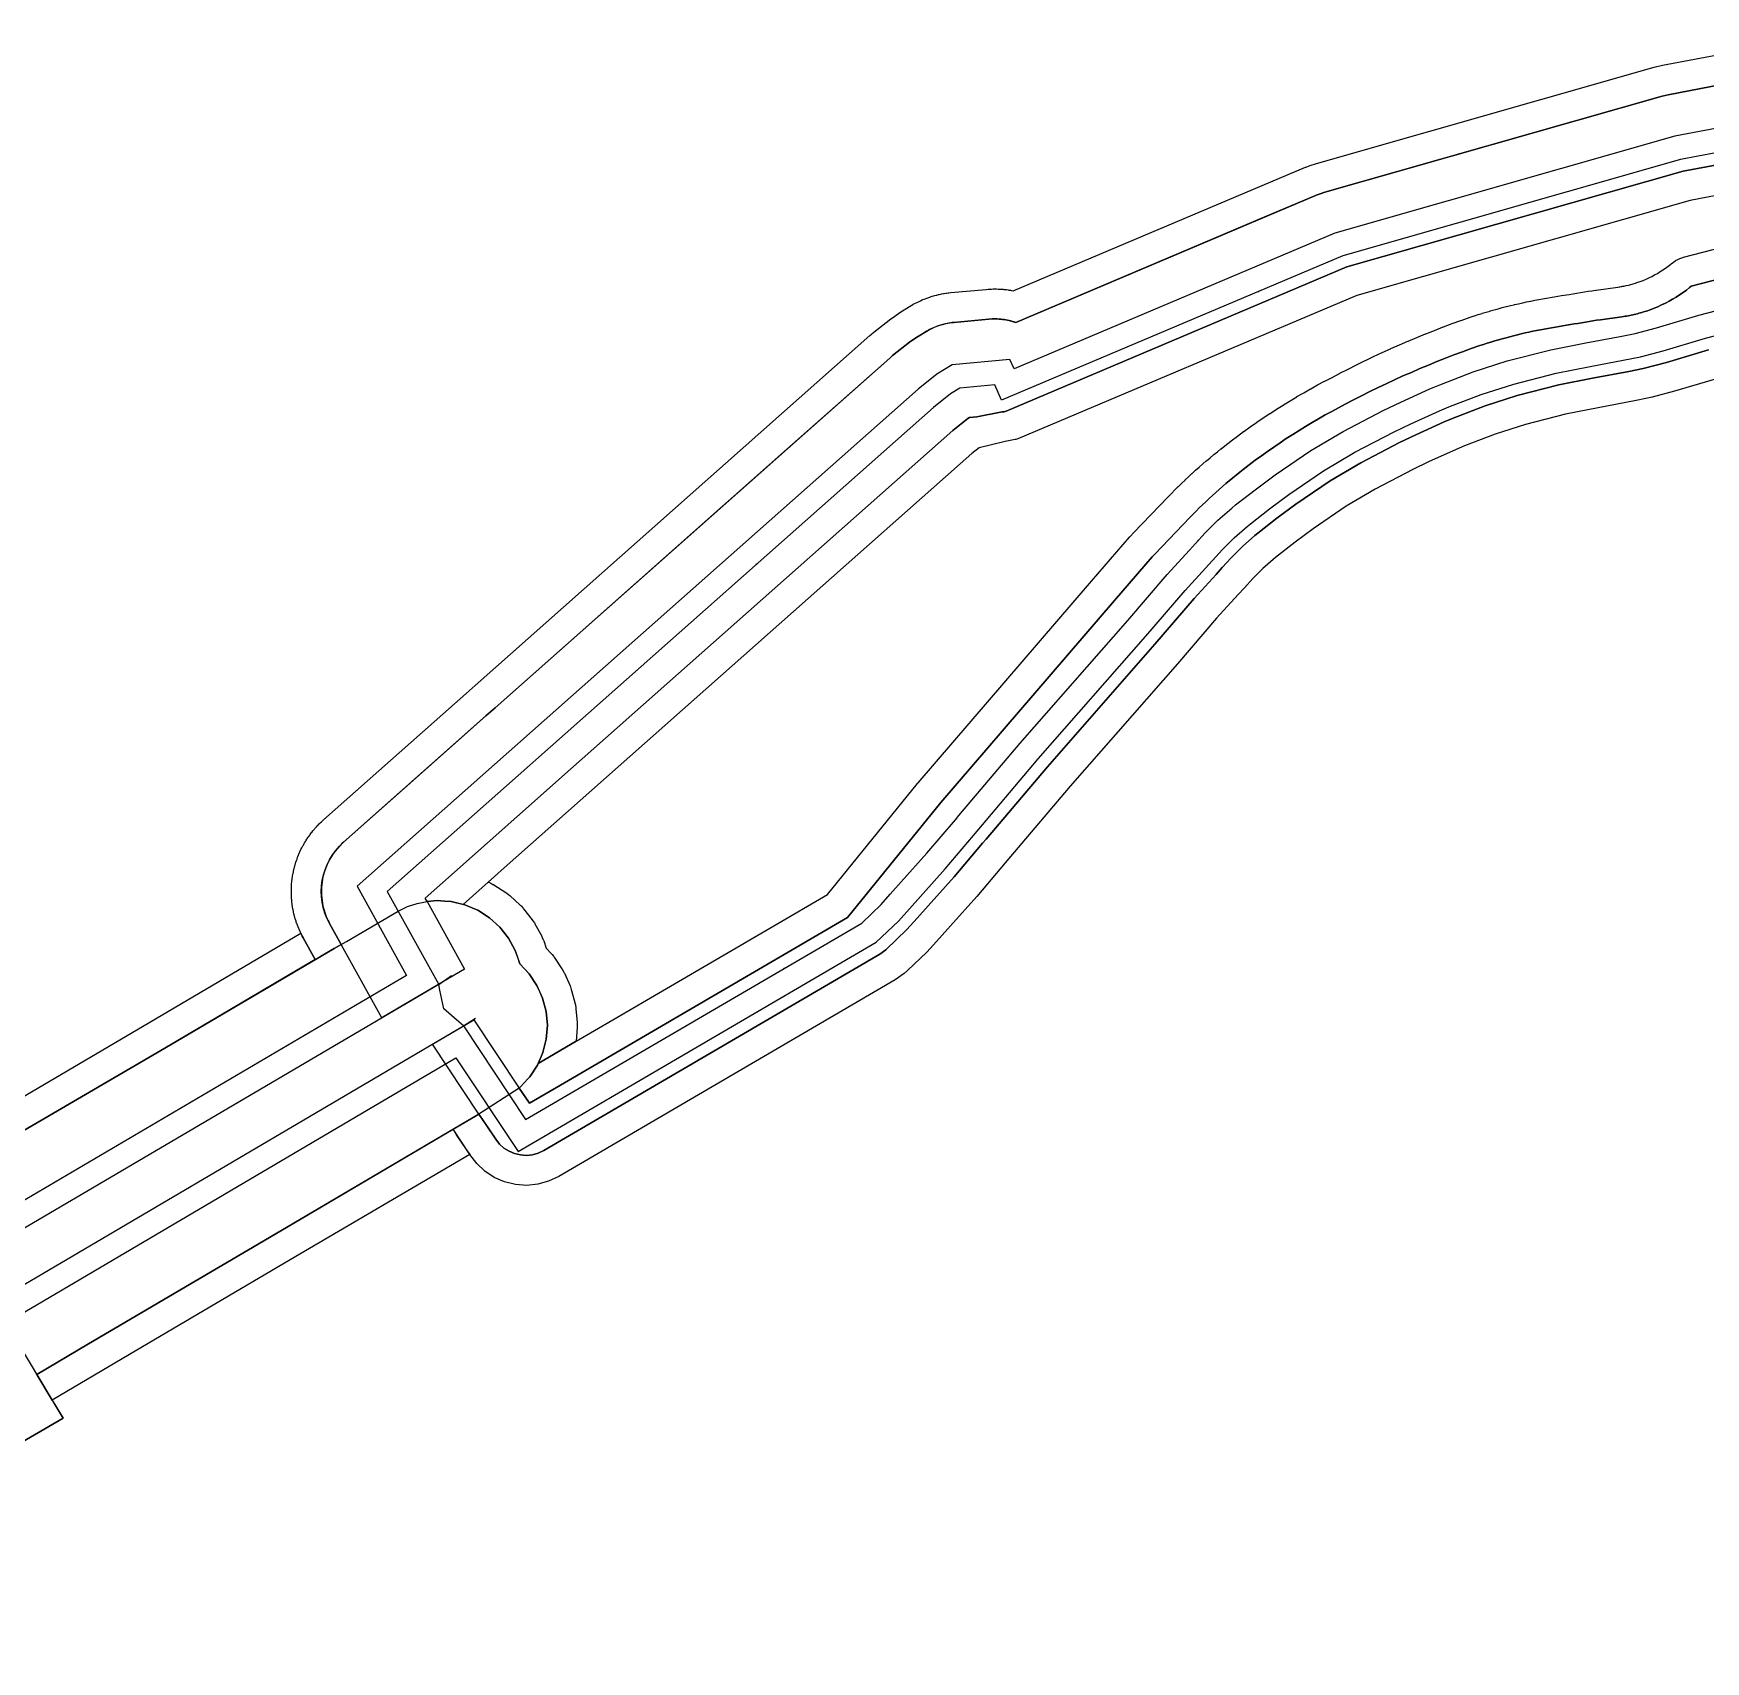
# Model space of a CAD drawing. Header units: inches. Extents: x 87989 to 118156, y 435697 to 451526.
# Drawn here: x 91481.1 to 91759.9, y 439199 to 439470.5 of the extents above; entities that cross this region are included whole.
import ezdxf

# ---------------------------------------------------------------- set-up
doc = ezdxf.new("R2010")
doc.units = ezdxf.units.IN
doc.header["$MEASUREMENT"] = 0
for name, color, linetype, true_color in [('As_waterkering_BWK', 7, 'Continuous', 0x7b8981), ('Beschermingszone_BWK', 7, 'Continuous', 0xcf890d), ('Grens_bebouwingsvrije_zone_BWK', 7, 'Continuous', 0x6789ae), ('Kernzone_BWK', 7, 'Continuous', 0xcb89af), ('Kunstwerken_BWK', 7, 'Continuous', 0xc78952), ('Referentiepunten_BWK', 7, 'Continuous', 0x178980)]:
    doc.layers.add(name, color=color, linetype=linetype, true_color=true_color)

msp = doc.modelspace()

# ---------------------------------------------------------------- linework, layer by layer
at = {"layer": 'As_waterkering_BWK'}
for points in [[(91931.4476, 439468.9353), (91921.4878, 439469.1383), (91918.3961, 439469.2763), (91892.6066, 439469.8485), (91872.5025, 439470.4592), (91871.4436, 439470.4339), (91866.3624, 439466.3294), (91826.61, 439460.54), (91765.04, 439451.185), (91764.4909, 439451.1024), (91755.6537, 439449.4248), (91699.38, 439433.4), (91642.48, 439409.33), (91641.372, 439411.851), (91635.5268, 439411.3075), (91633.9615, 439410.338), (91631.127, 439408.0974), (91565.3318, 439349.77), (91563.8114, 439348.4222), (91540.0647, 439327.3708), (91548.6327, 439311.8642)], [(91552.7518, 439304.9867), (91563.1342, 439289.3708), (91619.1681, 439322.113), (91622.3906, 439325.2122), (91623.9162, 439326.9226), (91625.7466, 439328.9746), (91630.0378, 439333.7853), (91634.7757, 439339.3478), (91635.3754, 439340.031), (91645.5692, 439352.0978), (91663.5266, 439372.5538), (91670.0894, 439380.2153), (91673.8028, 439384.2902), (91674.8311, 439385.4186), (91676.4286, 439387.1716), (91678.5396, 439389.2865), (91680.8535, 439391.3123), (91681.4897, 439391.8284), (91684.751, 439394.3794), (91688.0744, 439396.831), (91694.0281, 439400.8893), (91699.4313, 439404.1009), (91706.1294, 439407.6007), (91709.0293, 439408.9935), (91713.8782, 439411.1676), (91715.5416, 439411.878), (91721.106, 439414.0227), (91726.7734, 439415.8367), (91734.0768, 439417.7257), (91739.8785, 439418.8414), (91745.9179, 439419.9998), (91748.1096, 439420.4198), (91751.6866, 439421.3852), (91758.7523, 439423.476), (91770.5352, 439426.5425)]]:
    msp.add_lwpolyline(points, dxfattribs=at)
msp.add_polyline3d([(91475.7396, 439259.6328, 0), (91552.7518, 439304.9867, 0), (91551.5929, 439305.9754, 0), (91549.51, 439307.82, 0), (91548.8264, 439310.9009, 0), (91548.6327, 439311.8642, 0), (91471.5477, 439266.5351, 0)], dxfattribs=at)
at = {"layer": 'Beschermingszone_BWK'}
msp.add_lwpolyline([(91769.2754, 439431.3828), (91757.4668, 439428.3086), (91757.1953, 439428.1016), (91756.6602, 439427.6641), (91756.0996, 439427.2656), (91755.5371, 439426.8633), (91754.9531, 439426.4961), (91754.3672, 439426.1289), (91753.7617, 439425.8008), (91753.1563, 439425.4687), (91752.5332, 439425.1797), (91751.9102, 439424.8867), (91751.2734, 439424.6328), (91750.6387, 439424.3828), (91749.9902, 439424.1719), (91749.7422, 439424.0859), (91749.4922, 439424.0078), (91749.2422, 439423.9297), (91748.9922, 439423.8555), (91748.7402, 439423.7852), (91748.4863, 439423.7188), (91748.2324, 439423.6523), (91747.9785, 439423.5938), (91747.7227, 439423.5313), (91747.4668, 439423.4766), (91747.2109, 439423.4258), (91746.9531, 439423.375), (91746.6953, 439423.3281), (91746.4375, 439423.2852), (91746.1797, 439423.2461), (91745.9199, 439423.2109), (91742.3203, 439422.7188), (91741.6934, 439422.6211), (91741.0684, 439422.5234), (91740.4414, 439422.4219), (91739.8164, 439422.3203), (91739.1914, 439422.2188), (91738.5645, 439422.1172), (91737.9395, 439422.0156), (91737.3145, 439421.9102), (91736.6895, 439421.8047), (91736.0645, 439421.6953), (91735.4395, 439421.5898), (91734.8164, 439421.4805), (91734.1914, 439421.3711), (91733.5684, 439421.2617), (91732.9434, 439421.1523), (91732.3203, 439421.0391), (91731.6797, 439420.918), (91731.0391, 439420.7852), (91730.4004, 439420.6523), (91729.7637, 439420.5078), (91729.127, 439420.3633), (91728.4922, 439420.2109), (91727.8574, 439420.0547), (91727.2246, 439419.8906), (91726.5938, 439419.7266), (91725.9648, 439419.5508), (91725.3359, 439419.375), (91724.709, 439419.1875), (91724.082, 439419), (91723.4609, 439418.8047), (91722.8398, 439418.6094), (91722.2207, 439418.3984), (91720.7734, 439417.8984), (91719.3398, 439417.3711), (91717.9023, 439416.8437), (91716.4766, 439416.2852), (91715.0508, 439415.7266), (91713.6348, 439415.1445), (91712.2188, 439414.5586), (91710.8145, 439413.9453), (91709.4102, 439413.3359), (91708.0195, 439412.6953), (91706.627, 439412.0547), (91705.248, 439411.3906), (91703.8691, 439410.7227), (91702.5059, 439410.0313), (91701.1406, 439409.3398), (91699.7891, 439408.6211), (91698.666, 439408.043), (91697.5566, 439407.4414), (91696.4453, 439406.8359), (91695.3477, 439406.207), (91694.252, 439405.5781), (91693.1699, 439404.9219), (91692.0879, 439404.2656), (91691.0215, 439403.5859), (91689.9551, 439402.9023), (91688.9063, 439402.1953), (91687.8555, 439401.4883), (91686.8242, 439400.7578), (91685.793, 439400.0273), (91684.7793, 439399.2734), (91683.7656, 439398.5195), (91682.7695, 439397.7383), (91682.1797, 439397.2813), (91681.5977, 439396.8125), (91681.0156, 439396.3438), (91680.4414, 439395.8633), (91679.8672, 439395.3828), (91679.3027, 439394.8906), (91678.7363, 439394.4023), (91678.1816, 439393.8984), (91677.623, 439393.3984), (91677.0762, 439392.8906), (91676.5293, 439392.3789), (91675.9922, 439391.8594), (91675.4531, 439391.3398), (91674.9258, 439390.8086), (91674.3984, 439390.2773), (91673.8809, 439389.7383), (91668.0723, 439383.6914), (91667.5801, 439383.1797), (91661.2891, 439375.8711), (91632.3418, 439342.2187), (91616.793, 439323.043), (91568.9512, 439295.0859), (91563.7539, 439292.0508), (91562.0586, 439294.6016), (91562.2949, 439294.7852), (91563.5215, 439296.125), (91563.8516, 439296.4844), (91565.1035, 439298.4219), (91565.2243, 439298.7001), (91571.5605, 439302.4023), (91577.683, 439305.9797), (91613.4844, 439326.8984), (91628.459, 439345.3672), (91628.4824, 439345.3945), (91628.5293, 439345.4492), (91628.5527, 439345.4766), (91657.5, 439379.1328), (91663.7969, 439386.4492), (91663.8359, 439386.4922), (91663.9277, 439386.5938), (91663.9746, 439386.6445), (91664.4668, 439387.1563), (91670.2754, 439393.2031), (91670.8105, 439393.7617), (91670.8418, 439393.793), (91671.3848, 439394.3398), (91671.9297, 439394.8867), (91671.9609, 439394.918), (91672.5156, 439395.4531), (91673.0703, 439395.9883), (91673.1035, 439396.0195), (91673.668, 439396.5469), (91674.2305, 439397.0703), (91674.2637, 439397.1016), (91674.8359, 439397.6172), (91675.4102, 439398.1328), (91675.4395, 439398.1602), (91676.0254, 439398.668), (91676.6035, 439399.1719), (91676.6426, 439399.2031), (91677.2344, 439399.6992), (91677.8223, 439400.1914), (91677.8574, 439400.2188), (91678.459, 439400.7031), (91679.0566, 439401.1875), (91679.0938, 439401.2148), (91679.6973, 439401.6836), (91680.7188, 439402.4805), (91680.7559, 439402.5117), (91681.793, 439403.2852), (91682.8301, 439404.0547), (91682.877, 439404.0898), (91683.9336, 439404.8398), (91684.9922, 439405.5859), (91685.041, 439405.6211), (91686.1152, 439406.3438), (91687.1914, 439407.0703), (91687.2363, 439407.0977), (91688.3281, 439407.7969), (91689.4219, 439408.4961), (91689.4707, 439408.5273), (91690.5781, 439409.1992), (91691.6855, 439409.8672), (91691.7324, 439409.8984), (91692.8594, 439410.543), (91693.9824, 439411.1875), (91694.0313, 439411.2148), (91695.1699, 439411.8359), (91696.3086, 439412.4531), (91696.3574, 439412.4766), (91697.4727, 439413.0508), (91698.8145, 439413.7656), (91698.8574, 439413.7852), (91700.2441, 439414.4922), (91701.6309, 439415.1953), (91701.6641, 439415.2109), (91704.4746, 439416.5664), (91704.5176, 439416.5898), (91705.9316, 439417.2383), (91707.3457, 439417.8867), (91707.3906, 439417.9063), (91708.8164, 439418.5313), (91710.2441, 439419.1523), (91710.2871, 439419.168), (91711.7266, 439419.7656), (91713.1641, 439420.3594), (91713.207, 439420.375), (91714.6563, 439420.9414), (91716.1074, 439421.5078), (91716.1543, 439421.5273), (91717.6113, 439422.0625), (91719.0684, 439422.5977), (91719.1133, 439422.6133), (91720.6074, 439423.1328), (91721.2676, 439423.3555), (91721.3086, 439423.3672), (91721.9551, 439423.5742), (91722.5996, 439423.7773), (91722.6328, 439423.7852), (91723.2813, 439423.9805), (91723.9316, 439424.1719), (91723.9688, 439424.1836), (91724.6172, 439424.3633), (91725.2676, 439424.5469), (91725.3008, 439424.5547), (91725.9609, 439424.7305), (91726.6133, 439424.8984), (91726.6523, 439424.9102), (91727.3086, 439425.0703), (91727.9648, 439425.2266), (91728.0039, 439425.2383), (91728.6602, 439425.3867), (91729.3223, 439425.5352), (91729.3652, 439425.543), (91730.0254, 439425.6797), (91730.6816, 439425.8164), (91730.7129, 439425.8242), (91731.4102, 439425.957), (91732.0645, 439426.0742), (91732.6953, 439426.1875), (91733.3281, 439426.2969), (91733.959, 439426.4063), (91734.5918, 439426.5156), (91735.8535, 439426.7344), (91737.1191, 439426.9453), (91737.752, 439427.0508), (91738.3828, 439427.1523), (91739.0156, 439427.2578), (91739.6484, 439427.3594), (91740.2832, 439427.4609), (91740.918, 439427.5625), (91741.5723, 439427.6641), (91741.6211, 439427.6719), (91745.25, 439428.1641), (91745.4434, 439428.1914), (91745.6445, 439428.2227), (91745.8457, 439428.2539), (91746.0313, 439428.2891), (91746.2363, 439428.3281), (91746.4375, 439428.3711), (91746.6348, 439428.4141), (91747.0293, 439428.5039), (91747.2168, 439428.5547), (91747.416, 439428.6055), (91747.6074, 439428.6602), (91747.8008, 439428.7188), (91748.1934, 439428.8398), (91748.3926, 439428.9062), (91748.416, 439428.9141), (91748.9375, 439429.0859), (91749.4316, 439429.2813), (91749.9277, 439429.4805), (91750.4141, 439429.707), (91750.8984, 439429.9336), (91751.3691, 439430.1914), (91751.8418, 439430.4492), (91752.2988, 439430.7344), (91752.7539, 439431.0195), (91753.1895, 439431.332), (91753.6289, 439431.6445), (91754.0449, 439431.9844), (91754.0742, 439432.0078), (91754.1348, 439432.0547), (91754.1602, 439432.0742), (91754.4375, 439432.2852), (91754.5664, 439432.3789), (91754.8457, 439432.5625), (91754.9766, 439432.6445), (91755.127, 439432.7227), (91755.4297, 439432.8711), (91755.5684, 439432.9336), (91755.7285, 439432.9922), (91756.0488, 439433.0977), (91756.1992, 439433.1445), (91768.0156, 439436.2188)], dxfattribs=at)
msp.add_lwpolyline([(91528.063, 439316.0094), (91502.9937, 439301.2677), (91472.4864, 439283.4491), (91464.8928, 439278.397), (91462.3181, 439283.1506), (91472.8329, 439289.3333), (91500.4592, 439305.5778), (91525.664, 439320.3991), (91525.6997, 439320.3255), (91525.8303, 439320.0652), (91525.8913, 439319.9476), (91526.0446, 439319.6617)], close=True, dxfattribs=at)
for points in [[(91762.5101, 439461.9224, 0), (91753.6022, 439460.2318, 0), (91753.1216, 439460.118, 0), (91752.6411, 439460.0042, 0), (91708.4878, 439447.4309, 0), (91696.3674, 439443.9794, 0), (91695.6178, 439443.7366, 0), (91695.0944, 439443.5308, 0), (91685.2143, 439439.3513, 0), (91644.8319, 439422.2686, 0), (91644.5622, 439422.3576, 0), (91644.291, 439422.4392, 0), (91644.2882, 439422.4399, 0), (91644.0161, 439422.5139, 0), (91643.7435, 439422.5803, 0), (91643.7402, 439422.5811, 0), (91643.7369, 439422.5818, 0), (91643.4631, 439422.6408, 0), (91643.1864, 439422.6927, 0), (91643.1834, 439422.6933, 0), (91643.1804, 439422.6938, 0), (91642.9029, 439422.7382, 0), (91642.6243, 439422.7753, 0), (91642.6214, 439422.7757, 0), (91642.6185, 439422.776, 0), (91642.3389, 439422.8056, 0), (91641.7722, 439422.8429, 0), (91641.4882, 439422.8502, 0), (91640.9203, 439422.8421, 0), (91640.3536, 439422.8038, 0), (91634.5084, 439422.2603, 0), (91634.2308, 439422.2309, 0), (91634.2278, 439422.2306, 0), (91634.2248, 439422.2302, 0), (91633.3917, 439422.0983, 0), (91633.1168, 439422.0403, 0), (91633.1132, 439422.0394, 0), (91632.8442, 439421.9754, 0), (91632.841, 439421.9746, 0), (91632.8378, 439421.9738, 0), (91632.3011, 439421.8239, 0), (91632.2974, 439421.8228, 0), (91632.2937, 439421.8216, 0), (91631.7636, 439421.6438, 0), (91631.7597, 439421.6423, 0), (91631.4984, 439421.5433, 0), (91631.2391, 439421.4374, 0), (91631.2363, 439421.4362, 0), (91630.9787, 439421.3232, 0), (91630.471, 439421.0768, 0), (91630.2246, 439420.9453, 0), (91630.222, 439420.9439, 0), (91630.2194, 439420.9424, 0), (91629.9765, 439420.8046, 0), (91629.7347, 439420.6591, 0), (91628.9988, 439420.2033, 0), (91628.1694, 439419.6896, 0), (91627.1401, 439418.9675, 0), (91624.3056, 439416.7269, 0), (91624.0563, 439416.5239, 0), (91623.83, 439416.3287, 0), (91606.6703, 439401.1166, 0), (91597.8474, 439393.2951, 0), (91595.9671, 439391.6282, 0), (91572.1942, 439370.5536, 0), (91558.0349, 439358.0014, 0), (91556.5145, 439356.6536, 0), (91554.9587, 439355.2744, 0), (91544.3584, 439345.8773, 0), (91532.7677, 439335.6021, 0), (91532.5523, 439335.406, 0), (91532.1376, 439334.9972, 0), (91531.3764, 439334.1172, 0), (91531.3744, 439334.1147, 0), (91531.2003, 439333.8841, 0), (91531.031, 439333.6472, 0), (91530.489, 439332.7843, 0), (91530.0291, 439331.875, 0), (91529.6354, 439330.8677, 0), (91529.3428, 439329.8266, 0), (91529.2495, 439329.3789, 0), (91529.0875, 439328.0792, 0), (91529.0811, 439326.7694, 0), (91529.3334, 439324.9547, 0), (91529.8837, 439323.2071, 0), (91530.0449, 439322.8316, 0), (91530.1686, 439322.5679, 0), (91530.2977, 439322.3106, 0), (91530.2992, 439322.3076, 0), (91530.3008, 439322.3047, 0), (91530.4367, 439322.0509, 0), (91532.3747, 439318.5441, 0), (91531.1907, 439317.8481, 0), (91528.9264, 439316.5171, 0), (91528.0631, 439316.0091, 0), (91526.0446, 439319.6617, 0), (91525.8913, 439319.9476, 0), (91525.8303, 439320.0652, 0), (91525.6997, 439320.3255, 0), (91525.6419, 439320.4446, 0), (91525.5182, 439320.7082, 0), (91525.4636, 439320.8288, 0), (91525.3469, 439321.0956, 0), (91525.2955, 439321.2176, 0), (91525.186, 439321.4875, 0), (91525.1378, 439321.6108, 0), (91525.0267, 439321.9071, 0), (91524.9906, 439322.0079, 0), (91524.8954, 439322.2832, 0), (91524.8539, 439322.4089, 0), (91524.7661, 439322.6866, 0), (91524.7278, 439322.8133, 0), (91524.6474, 439323.0932, 0), (91524.6126, 439323.2209, 0), (91524.5396, 439323.5029, 0), (91524.5081, 439323.6314, 0), (91524.4426, 439323.9152, 0), (91524.4146, 439324.0446, 0), (91524.3566, 439324.33, 0), (91524.3323, 439324.4584, 0), (91524.2816, 439324.7469, 0), (91524.2605, 439324.8776, 0), (91524.2177, 439325.1656, 0), (91524.2, 439325.2968, 0), (91524.1649, 439325.5859, 0), (91524.1506, 439325.7176, 0), (91524.1232, 439326.0075, 0), (91524.1125, 439326.1394, 0), (91524.0927, 439326.43, 0), (91524.0854, 439326.5622, 0), (91524.0734, 439326.8531, 0), (91524.0696, 439326.9855, 0), (91524.0653, 439327.2767, 0), (91524.0649, 439327.3803, 0), (91524.0684, 439327.7003, 0), (91524.0717, 439327.8326, 0), (91524.0827, 439328.1236, 0), (91524.0895, 439328.2558, 0), (91524.1082, 439328.5464, 0), (91524.1185, 439328.6784, 0), (91524.145, 439328.9684, 0), (91524.1587, 439329.1001, 0), (91524.1928, 439329.3893, 0), (91524.2101, 439329.5206, 0), (91524.2518, 439329.8088, 0), (91524.2725, 439329.9396, 0), (91524.3237, 439330.2369, 0), (91524.3461, 439330.3567, 0), (91524.403, 439330.6423, 0), (91524.4306, 439330.7718, 0), (91524.4951, 439331.0558, 0), (91524.5262, 439331.1845, 0), (91524.5981, 439331.4667, 0), (91524.6326, 439331.5945, 0), (91524.712, 439331.8747, 0), (91524.7498, 439332.0016, 0), (91524.8366, 439332.2795, 0), (91524.8777, 439332.4054, 0), (91524.9719, 439332.681, 0), (91525.0106, 439332.7902, 0), (91525.1178, 439333.0787, 0), (91525.1655, 439333.2021, 0), (91525.2741, 439333.4723, 0), (91525.3251, 439333.5945, 0), (91525.4408, 439333.8618, 0), (91525.495, 439333.9825, 0), (91525.6178, 439334.2466, 0), (91525.6752, 439334.3659, 0), (91525.8049, 439334.6267, 0), (91525.8654, 439334.7444, 0), (91526.0019, 439335.0016, 0), (91526.0656, 439335.1177, 0), (91526.2202, 439335.3909, 0), (91526.2755, 439335.4856, 0), (91526.4255, 439335.7353, 0), (91526.4952, 439335.8478, 0), (91526.6517, 439336.0934, 0), (91526.7244, 439336.2041, 0), (91526.8874, 439336.4454, 0), (91526.9629, 439336.5541, 0), (91527.1322, 439336.7911, 0), (91527.2106, 439336.8978, 0), (91527.3861, 439337.1301, 0), (91527.4673, 439337.2347, 0), (91527.6489, 439337.4624, 0), (91527.7301, 439337.5614, 0), (91527.9204, 439337.7875, 0), (91528.007, 439337.8876, 0), (91528.2005, 439338.1054, 0), (91528.2897, 439338.2032, 0), (91528.4888, 439338.4157, 0), (91528.5806, 439338.5111, 0), (91528.7852, 439338.7183, 0), (91528.8795, 439338.8112, 0), (91529.0896, 439339.0129, 0), (91529.1863, 439339.1033, 0), (91529.4263, 439339.3215, 0), (91553.1977, 439360.3951, 0), (91554.7181, 439361.7429, 0), (91620.5387, 439420.0925, 0), (91620.8165, 439420.3321, 0), (91620.8992, 439420.4011, 0), (91621.1768, 439420.6268, 0), (91624.0395, 439422.89, 0), (91624.2685, 439423.0607, 0), (91625.2978, 439423.7828, 0), (91625.5366, 439423.9403, 0), (91627.1294, 439424.9266, 0), (91627.3987, 439425.0889, 0), (91627.493, 439425.1442, 0), (91627.7549, 439425.2928, 0), (91627.8673, 439425.3547, 0), (91628.1162, 439425.4876, 0), (91628.2301, 439425.5465, 0), (91628.5015, 439425.6477, 0), (91628.6119, 439425.7089, 0), (91628.7318, 439425.7781, 0), (91628.8583, 439425.8388, 0), (91628.9742, 439425.8935, 0), (91629.2301, 439426.0123, 0), (91629.3471, 439426.0643, 0), (91629.568, 439426.1509, 0), (91629.731, 439426.205, 0), (91629.9972, 439426.2998, 0), (91630.0871, 439426.3359, 0), (91630.3735, 439426.4084, 0), (91630.4996, 439426.4969, 0), (91630.7683, 439426.5832, 0), (91630.8909, 439426.6208, 0), (91631.1617, 439426.7002, 0), (91631.2853, 439426.7347, 0), (91631.558, 439426.8072, 0), (91631.6824, 439426.8385, 0), (91631.9569, 439426.9039, 0), (91632.0821, 439426.932, 0), (91632.3582, 439426.9903, 0), (91632.484, 439427.0152, 0), (91632.7813, 439427.07, 0), (91632.8879, 439427.0881, 0), (91633.1667, 439427.1322, 0), (91633.2936, 439427.1506, 0), (91633.5734, 439427.1876, 0), (91633.7008, 439427.2027, 0), (91634.0135, 439427.2357, 0), (91639.9204, 439427.7849, 0), (91640.2331, 439427.8104, 0), (91640.3659, 439427.8194, 0), (91640.6495, 439427.8348, 0), (91640.7826, 439427.8402, 0), (91641.0665, 439427.848, 0), (91641.1997, 439427.8499, 0), (91641.486, 439427.8502, 0), (91641.6168, 439427.8485, 0), (91641.9008, 439427.8412, 0), (91642.0338, 439427.836, 0), (91642.3175, 439427.8212, 0), (91642.4503, 439427.8124, 0), (91642.7335, 439427.79, 0), (91642.8661, 439427.7777, 0), (91643.1485, 439427.7478, 0), (91643.2808, 439427.732, 0), (91643.5623, 439427.6945, 0), (91643.6941, 439427.6752, 0), (91643.9745, 439427.6303, 0), (91644.0787, 439427.6124, 0), (91644.4223, 439427.5476, 0), (91693.1464, 439448.1357, 0), (91693.2648, 439448.184, 0), (91693.7882, 439448.3898, 0), (91693.9077, 439448.4351, 0), (91694.0771, 439448.4933, 0), (91694.8267, 439448.7361, 0), (91694.998, 439448.7882, 0), (91751.2717, 439464.813, 0), (91751.4889, 439464.8696, 0), (91752.45, 439465.0972, 0), (91752.6699, 439465.1441, 0), (91761.5778, 439466.8347, 0)], [(91765.668, 439444.1992, 0), (91757.2676, 439442.6055, 0), (91701.7109, 439426.7852, 0), (91645.1992, 439402.8789, 0), (91645.0371, 439402.8164, 0), (91644.8809, 439402.7695, 0), (91644.7422, 439402.7383, 0), (91643.1035, 439402.3984, 0), (91638.7266, 439401.3594, 0), (91637.5488, 439400.4258, 0), (91559.5667, 439331.2959, 0), (91556.9063, 439328.9375, 0), (91552.7251, 439325.2307, 0), (91550.7285, 439325.7109, 0), (91549.584, 439325.7852, 0), (91548.3965, 439325.8672, 0), (91546.7031, 439325.6953, 0), (91546.377, 439326.2852, 0), (91551.248, 439330.6016, 0), (91567.1289, 439344.6797, 0), (91568.6484, 439346.0273, 0), (91634.3379, 439404.2617, 0), (91636.8379, 439406.2383, 0), (91637.1602, 439406.4375, 0), (91638.3477, 439406.5469, 0), (91642.5879, 439407.332, 0), (91642.9297, 439407.3828, 0), (91643.2598, 439407.4883, 0), (91700.0469, 439431.5117, 0), (91756.1152, 439447.4766, 0), (91764.8066, 439449.1289, 0)], [(91761.6989, 439412.8764, 0), (91754.6803, 439410.8013, 0), (91750.9758, 439409.7998, 0), (91750.1799, 439409.6164, 0), (91747.9891, 439409.1966, 0), (91741.9532, 439408.0388, 0), (91736.4951, 439406.9892, 0), (91729.8297, 439405.2653, 0), (91724.7638, 439403.6438, 0), (91719.681, 439401.6847, 0), (91718.2889, 439401.0902, 0), (91713.6615, 439399.0153, 0), (91711.059, 439397.7654, 0), (91704.7925, 439394.4911, 0), (91699.9417, 439391.6079, 0), (91694.4394, 439387.8573, 0), (91691.406, 439385.6195, 0), (91688.1438, 439383.062, 0), (91686.0637, 439381.2537, 0), (91684.3905, 439379.5775, 0), (91682.9615, 439378.0094, 0), (91681.9332, 439376.8809, 0), (91678.3336, 439372.931, 0), (91671.837, 439365.3473, 0), (91653.9047, 439344.9194, 0), (91643.7102, 439332.8533, 0), (91643.0965, 439332.1527, 0), (91638.3293, 439326.5579, 0), (91633.9554, 439321.6523, 0), (91632.125, 439319.6003, 0), (91630.5994, 439317.89, 0), (91630.0156, 439317.2839, 0), (91626.7931, 439314.1847, 0), (91626.2388, 439313.6866, 0), (91624.7177, 439312.6156, 0), (91568.659, 439279.8589, 0), (91566.9678, 439279.0595, 0), (91565.1654, 439278.5588, 0), (91563.3042, 439278.3712, 0), (91561.4382, 439278.5022, 0), (91559.6214, 439278.948, 0), (91557.9067, 439279.6957, 0), (91556.3437, 439280.7235, 0), (91554.9779, 439282.0017, 0), (91553.8488, 439283.4931, 0), (91551.0278, 439287.724, 0), (91555.3365, 439290.2615, 0), (91558.1377, 439286.0488, 0), (91558.7627, 439285.261, 0), (91559.5106, 439284.5886, 0), (91560.3602, 439284.0506, 0), (91561.2877, 439283.662, 0), (91562.2671, 439283.4338, 0), (91563.2709, 439283.3724, 0), (91564.2709, 439283.4795, 0), (91565.2389, 439283.7521, 0), (91566.1477, 439284.1825, 0), (91622.1952, 439316.9326, 0), (91623.176, 439317.6526, 0), (91626.7089, 439321.053, 0), (91628.3938, 439322.9286, 0), (91630.2241, 439324.9806, 0), (91634.5604, 439329.8431, 0), (91639.314, 439335.4234, 0), (91639.9217, 439336.1159, 0), (91650.1158, 439348.1823, 0), (91668.0596, 439368.623, 0), (91674.5862, 439376.2421, 0), (91678.2375, 439380.2488, 0), (91679.2659, 439381.3772, 0), (91680.7715, 439383.0293, 0), (91682.6437, 439384.905, 0), (91684.7209, 439386.7236, 0), (91685.228, 439387.1355, 0), (91688.381, 439389.6013, 0), (91691.5462, 439391.9363, 0), (91697.2537, 439395.8267, 0), (91702.3556, 439398.8592, 0), (91708.8183, 439402.236, 0), (91711.556, 439403.5508, 0), (91716.2838, 439405.6713, 0), (91717.7995, 439406.318, 0), (91723.1012, 439408.3615, 0), (91728.4405, 439410.0705, 0), (91735.3959, 439411.8695, 0), (91741.0101, 439412.9491, 0), (91747.0476, 439414.1071, 0), (91749.4559, 439414.5771, 0), (91753.3196, 439415.6121, 0), (91760.3595, 439417.6944, 0)]]:
    msp.add_polyline3d(points, dxfattribs=at)
for points in [[(91571.5605, 439302.4023, 0), (91565.2243, 439298.7001, 0), (91565.7651, 439299.9454, 0), (91566.021, 439300.5352, 0), (91566.5742, 439302.7734, 0), (91566.7515, 439305.0742, 0), (91566.5469, 439307.3711, 0), (91565.9634, 439309.6016, 0), (91565.5043, 439310.6273, 0), (91565.021, 439311.707, 0), (91563.7437, 439313.6252, 0), (91563.0449, 439314.3693, 0), (91562.9753, 439314.4433, 0), (91562.1665, 439315.3047, 0), (91561.8129, 439316.3401, 0), (91561.4102, 439317.5195, 0), (91560.2945, 439319.5742, 0), (91558.8516, 439321.4141, 0), (91557.1211, 439322.9883, 0), (91555.1538, 439324.25, 0), (91554.0506, 439324.7188, 0), (91553.0025, 439325.1641, 0), (91552.7251, 439325.2307, 0), (91556.9063, 439328.9375, 0), (91557.1133, 439328.8477, 0), (91557.2383, 439328.793, 0), (91557.3027, 439328.7578, 0), (91557.6719, 439328.5625, 0), (91557.7539, 439328.5195, 0), (91557.8535, 439328.457, 0), (91559.8223, 439327.1953, 0), (91559.8613, 439327.1719, 0), (91559.9922, 439327.0742, 0), (91560.3262, 439326.8203, 0), (91560.4531, 439326.7148, 0), (91560.4863, 439326.6875, 0), (91562.2168, 439325.1133, 0), (91562.3008, 439325.0313, 0), (91562.3652, 439324.9648, 0), (91562.6504, 439324.6602, 0), (91562.6992, 439324.6055, 0), (91562.7871, 439324.5, 0), (91564.2363, 439322.6484, 0), (91564.3457, 439322.4961, 0), (91564.582, 439322.1406, 0), (91564.6563, 439322.0156, 0), (91564.6895, 439321.957, 0), (91565.8047, 439319.9023, 0), (91565.8496, 439319.8164, 0), (91565.8965, 439319.7148, 0), (91566.0645, 439319.332, 0), (91566.0859, 439319.2852, 0), (91566.1406, 439319.1367, 0), (91566.5488, 439317.9414, 0), (91567.3906, 439317.043, 0), (91567.4473, 439316.9844, 0), (91567.5254, 439316.8867, 0), (91567.7832, 439316.5625, 0), (91567.8086, 439316.5313, 0), (91567.9043, 439316.3984, 0), (91569.1836, 439314.4766, 0), (91569.2676, 439314.3398, 0), (91569.291, 439314.2969, 0), (91569.4902, 439313.9336, 0), (91569.5449, 439313.832, 0), (91569.584, 439313.75, 0), (91570.5273, 439311.6445, 0), (91570.5547, 439311.582, 0), (91570.6035, 439311.4531, 0), (91570.7461, 439311.0508, 0), (91570.7988, 439310.8711, 0), (91571.3848, 439308.6328, 0), (91571.416, 439308.4883, 0), (91571.4277, 439308.4297, 0), (91571.498, 439308.0234, 0), (91571.5137, 439307.918, 0), (91571.5254, 439307.8164, 0), (91571.7324, 439305.5195, 0), (91571.7363, 439305.4609, 0), (91571.7422, 439305.3125, 0), (91571.7441, 439304.8984, 0), (91571.7383, 439304.7031, 0)], [(91497.0932, 439250.1583, 0), (91484.1977, 439242.5639, 0), (91481.6285, 439246.8571, 0), (91490.2471, 439251.9291, 0), (91521.3501, 439270.2463, 0), (91551.0278, 439287.724, 0), (91551.6826, 439286.6334, 0), (91552.3715, 439285.564, 0), (91553.0938, 439284.5169, 0), (91553.8488, 439283.4931, 0), (91523.8874, 439265.9379, 0)]]:
    msp.add_polyline3d(points, close=True, dxfattribs=at)
at = {"layer": 'Grens_bebouwingsvrije_zone_BWK'}
for points in [[(91763.8201, 439455.0465), (91754.7311, 439453.3211), (91698.048, 439437.1797), (91644.5547, 439414.5508), (91643.8734, 439416.1008), (91634.2201, 439415.2032), (91631.6606, 439413.618), (91628.558, 439411.1655), (91535.0147, 439328.2394), (91543.2491, 439313.3387)], [(91551.5181, 439299.6175), (91561.8931, 439284.0128), (91621.5975, 439318.8998), (91625.2737, 439322.4353), (91633.0533, 439331.1568), (91637.8014, 439336.7314), (91638.4065, 439337.4207), (91648.6003, 439349.4875), (91666.5487, 439369.9332), (91673.0873, 439377.5665), (91679.3238, 439384.4101), (91681.2757, 439386.3655), (91683.4318, 439388.2532), (91683.9821, 439388.6996), (91687.171, 439391.194), (91690.3889, 439393.5679), (91696.1785, 439397.5142), (91701.3808, 439400.6064), (91707.922, 439404.0243), (91710.7138, 439405.365), (91715.4821, 439407.5031), (91717.0468, 439408.1713), (91722.4361, 439410.2486), (91727.8848, 439411.9926), (91734.9562, 439413.8216), (91740.6329, 439414.9132), (91749.0084, 439416.5193), (91752.7754, 439417.5359), (91759.8238, 439419.6216), (91771.4346, 439422.6433)], [(91543.2491, 439313.3387), (91469.5201, 439269.9831)], [(91416.2075, 439198.9611), (91486.0181, 439239.522), (91476.4919, 439255.4404), (91551.5181, 439299.6175)]]:
    msp.add_lwpolyline(points, dxfattribs=at)
at = {"layer": 'Kernzone_BWK'}
msp.add_lwpolyline([(91764.8086, 439449.1289), (91756.1133, 439447.4766), (91700.0469, 439431.5117), (91643.2578, 439407.4883), (91642.9297, 439407.3828), (91642.5898, 439407.332), (91638.3477, 439406.5469), (91637.1602, 439406.4375), (91636.8359, 439406.2383), (91634.3398, 439404.2617), (91568.6484, 439346.0273), (91567.1289, 439344.6797), (91551.2461, 439330.6016), (91546.3785, 439326.2854), (91546.5695, 439325.9382), (91546.7031, 439325.6953), (91552.9349, 439314.3938), (91540.0048, 439306.7904), (91539.3455, 439306.4028), (91539.1482, 439306.2869), (91538.0468, 439308.2799), (91530.4367, 439322.0509, -0.351008), (91532.7677, 439335.6021), (91556.5145, 439356.6536), (91558.0349, 439358.0014), (91623.83, 439416.3287), (91624.0563, 439416.5239), (91624.3056, 439416.7269), (91627.1401, 439418.9675), (91628.1694, 439419.6896), (91629.7347, 439420.6591, -0.11594583), (91634.5084, 439422.2603), (91640.3536, 439422.8038, -0.10694459), (91644.8319, 439422.2686), (91695.0944, 439443.5308), (91695.6178, 439443.7366), (91696.3674, 439443.9794), (91752.6411, 439460.0042), (91753.6022, 439460.2318), (91762.5101, 439461.9224)], format="xyb", dxfattribs=at)
msp.add_lwpolyline([(91760.3594, 439417.6953), (91753.3203, 439415.6133), (91749.457, 439414.5781), (91747.0469, 439414.1055), (91741.0117, 439412.9492), (91735.3945, 439411.8711), (91728.4414, 439410.0703), (91723.1016, 439408.3633), (91717.8008, 439406.3164), (91716.2852, 439405.6719), (91711.5547, 439403.5508), (91708.8164, 439402.2344), (91702.3555, 439398.8594), (91697.2539, 439395.8281), (91691.5469, 439391.9375), (91688.3828, 439389.6016), (91685.2266, 439387.1367), (91684.7227, 439386.7227), (91682.6445, 439384.9062), (91680.7734, 439383.0313), (91679.2656, 439381.3789), (91678.2383, 439380.25), (91674.5859, 439376.2422), (91668.0586, 439368.6211), (91650.1172, 439348.1836), (91639.9219, 439336.1172), (91639.3125, 439335.4219), (91634.5586, 439329.8438), (91630.2227, 439324.9805), (91628.3945, 439322.9297), (91626.707, 439321.0547), (91623.1758, 439317.6523), (91622.1953, 439316.9336), (91566.1484, 439284.1836), (91565.2383, 439283.7539), (91564.2695, 439283.4805), (91563.2695, 439283.3711), (91562.2656, 439283.4336), (91561.2891, 439283.6602), (91560.3594, 439284.0508), (91559.5117, 439284.5898), (91558.7617, 439285.2617), (91558.1367, 439286.0469), (91556.5445, 439288.443), (91555.336, 439290.2615), (91547.5761, 439301.9388), (91554.4695, 439305.9985), (91562.0586, 439294.6016), (91562.4443, 439294.0212), (91563.7539, 439292.0508), (91568.9531, 439295.0859), (91616.793, 439323.043), (91632.3438, 439342.2187), (91661.2891, 439375.8711), (91667.5781, 439383.1797), (91668.0742, 439383.6914), (91673.8789, 439389.7383), (91674.3984, 439390.2773), (91674.9258, 439390.8086), (91675.4531, 439391.3398), (91675.9922, 439391.8594), (91676.5313, 439392.3789), (91677.0781, 439392.8906), (91677.625, 439393.3984), (91678.1797, 439393.8984), (91678.7383, 439394.4023), (91679.3047, 439394.8906), (91679.8672, 439395.3828), (91680.4414, 439395.8633), (91681.0156, 439396.3438), (91681.5977, 439396.8125), (91682.1797, 439397.2813), (91682.7695, 439397.7383), (91683.7656, 439398.5195), (91684.7773, 439399.2734), (91685.793, 439400.0273), (91686.8242, 439400.7578), (91687.8555, 439401.4883), (91688.9063, 439402.1953), (91689.957, 439402.9023), (91691.0234, 439403.5859), (91692.0898, 439404.2656), (91693.1719, 439404.9219), (91694.2539, 439405.5781), (91695.3477, 439406.207), (91696.4453, 439406.8359), (91697.5547, 439407.4414), (91698.6641, 439408.043), (91699.7891, 439408.6211), (91701.1406, 439409.3398), (91702.5039, 439410.0313), (91703.8711, 439410.7227), (91705.25, 439411.3906), (91706.6289, 439412.0547), (91708.0195, 439412.6953), (91709.4102, 439413.3359), (91710.8164, 439413.9453), (91712.2188, 439414.5586), (91713.6367, 439415.1445), (91715.0508, 439415.7266), (91716.4766, 439416.2852), (91717.9023, 439416.8437), (91719.3398, 439417.3711), (91720.7734, 439417.8984), (91722.2188, 439418.3984), (91722.8398, 439418.6094), (91723.4609, 439418.8047), (91724.082, 439419), (91724.7109, 439419.1875), (91725.3359, 439419.375), (91725.9648, 439419.5508), (91726.5938, 439419.7266), (91727.2266, 439419.8906), (91727.8555, 439420.0547), (91728.4922, 439420.2109), (91729.125, 439420.3633), (91729.7617, 439420.5078), (91730.3984, 439420.6523), (91731.0391, 439420.7852), (91731.6797, 439420.918), (91732.3203, 439421.0391), (91732.9453, 439421.1523), (91733.5664, 439421.2617), (91734.1914, 439421.3711), (91734.8164, 439421.4805), (91735.4414, 439421.5898), (91736.0664, 439421.6953), (91736.6914, 439421.8047), (91737.3164, 439421.9102), (91737.9414, 439422.0156), (91738.5664, 439422.1172), (91739.1914, 439422.2188), (91739.8164, 439422.3203), (91740.4414, 439422.4219), (91741.0664, 439422.5234), (91741.6953, 439422.6211), (91742.3203, 439422.7188), (91745.9219, 439423.2109), (91746.1797, 439423.2461), (91746.4375, 439423.2852), (91746.6953, 439423.3281), (91746.9531, 439423.375), (91747.2109, 439423.4258), (91747.4688, 439423.4766), (91747.7227, 439423.5313), (91747.9766, 439423.5938), (91748.2344, 439423.6523), (91748.4844, 439423.7188), (91748.7383, 439423.7852), (91748.9922, 439423.8555), (91749.2422, 439423.9297), (91749.4922, 439424.0078), (91749.7422, 439424.0859), (91749.9883, 439424.1719), (91750.6367, 439424.3828), (91751.2734, 439424.6328), (91751.9102, 439424.8867), (91752.5313, 439425.1797), (91753.1563, 439425.4687), (91753.7617, 439425.8008), (91754.3672, 439426.1289), (91754.9531, 439426.4961), (91755.5391, 439426.8633), (91756.0977, 439427.2656), (91756.6602, 439427.6641), (91757.1953, 439428.1016), (91757.4688, 439428.3086), (91769.2773, 439431.3828)], dxfattribs=at)
msp.add_polyline3d([(91472.4883, 439283.4492, 0), (91502.9922, 439301.2695, 0), (91531.1908, 439317.8479, 0), (91533.2383, 439319.0508, 0), (91541.864, 439324.115, 0), (91543.4054, 439324.8463, 0), (91545.0272, 439325.376, 0), (91546.7031, 439325.6953, 0), (91548.3945, 439325.8672, 0), (91549.582, 439325.7852, 0), (91550.7305, 439325.7109, 0), (91553.0039, 439325.1641, 0), (91555.1523, 439324.25, 0), (91557.1211, 439322.9883, 0), (91558.8516, 439321.4141, 0), (91560.293, 439319.5742, 0), (91561.4102, 439317.5195, 0), (91562.168, 439315.3047, 0), (91563.7422, 439313.625, 0), (91565.0195, 439311.707, 0), (91565.9648, 439309.6016, 0), (91566.5469, 439307.3711, 0), (91566.75, 439305.0742, 0), (91566.5742, 439302.7734, 0), (91566.0195, 439300.5352, 0), (91565.1055, 439298.4219, 0), (91563.8516, 439296.4844, 0), (91563.5234, 439296.125, 0), (91562.2969, 439294.7852, 0), (91562.0586, 439294.6016, 0), (91555.336, 439290.2615, 0), (91521.3516, 439270.2461, 0), (91490.2461, 439251.9297, 0), (91481.6289, 439246.8555, 0), (91484.1992, 439242.5625, 0), (91486.0195, 439239.5234, 0), (91416.207, 439198.9609, 0)], dxfattribs=at)
at = {"layer": 'Kunstwerken_BWK'}
msp.add_lwpolyline([(91867.3467, 439467.1245), (91866.3624, 439466.3294), (91826.61, 439460.54), (91765.04, 439451.185), (91764.4909, 439451.1024), (91755.6537, 439449.4248), (91699.38, 439433.4), (91642.48, 439409.33), (91642.1899, 439409.99)], dxfattribs=at)
for points in [[(91548.6327, 439311.8642, 0), (91550.7947, 439313.3453, 0)], [(91548.6327, 439311.8642, 0), (91471.5477, 439266.5351, 0)], [(91552.7518, 439304.9867, 0), (91551.5929, 439305.9754, 0), (91549.51, 439307.82, 0), (91548.8264, 439310.9009, 0), (91548.6327, 439311.8642, 0)], [(91475.7396, 439259.6328, 0), (91552.7518, 439304.9867, 0)], [(91552.7518, 439304.9867, 0), (91554.7764, 439306.2352, 0)]]:
    msp.add_polyline3d(points, dxfattribs=at)
at = {"layer": 'Referentiepunten_BWK'}
for p in [(91685.3173, 439427.4512), (91675.2864, 439385.9182), (91601.6374, 439381.9549), (91606.2125, 439314.5427), (91548.6327, 439311.8642)]:
    msp.add_point(p, dxfattribs=at)

doc.saveas('drawing.dxf')
